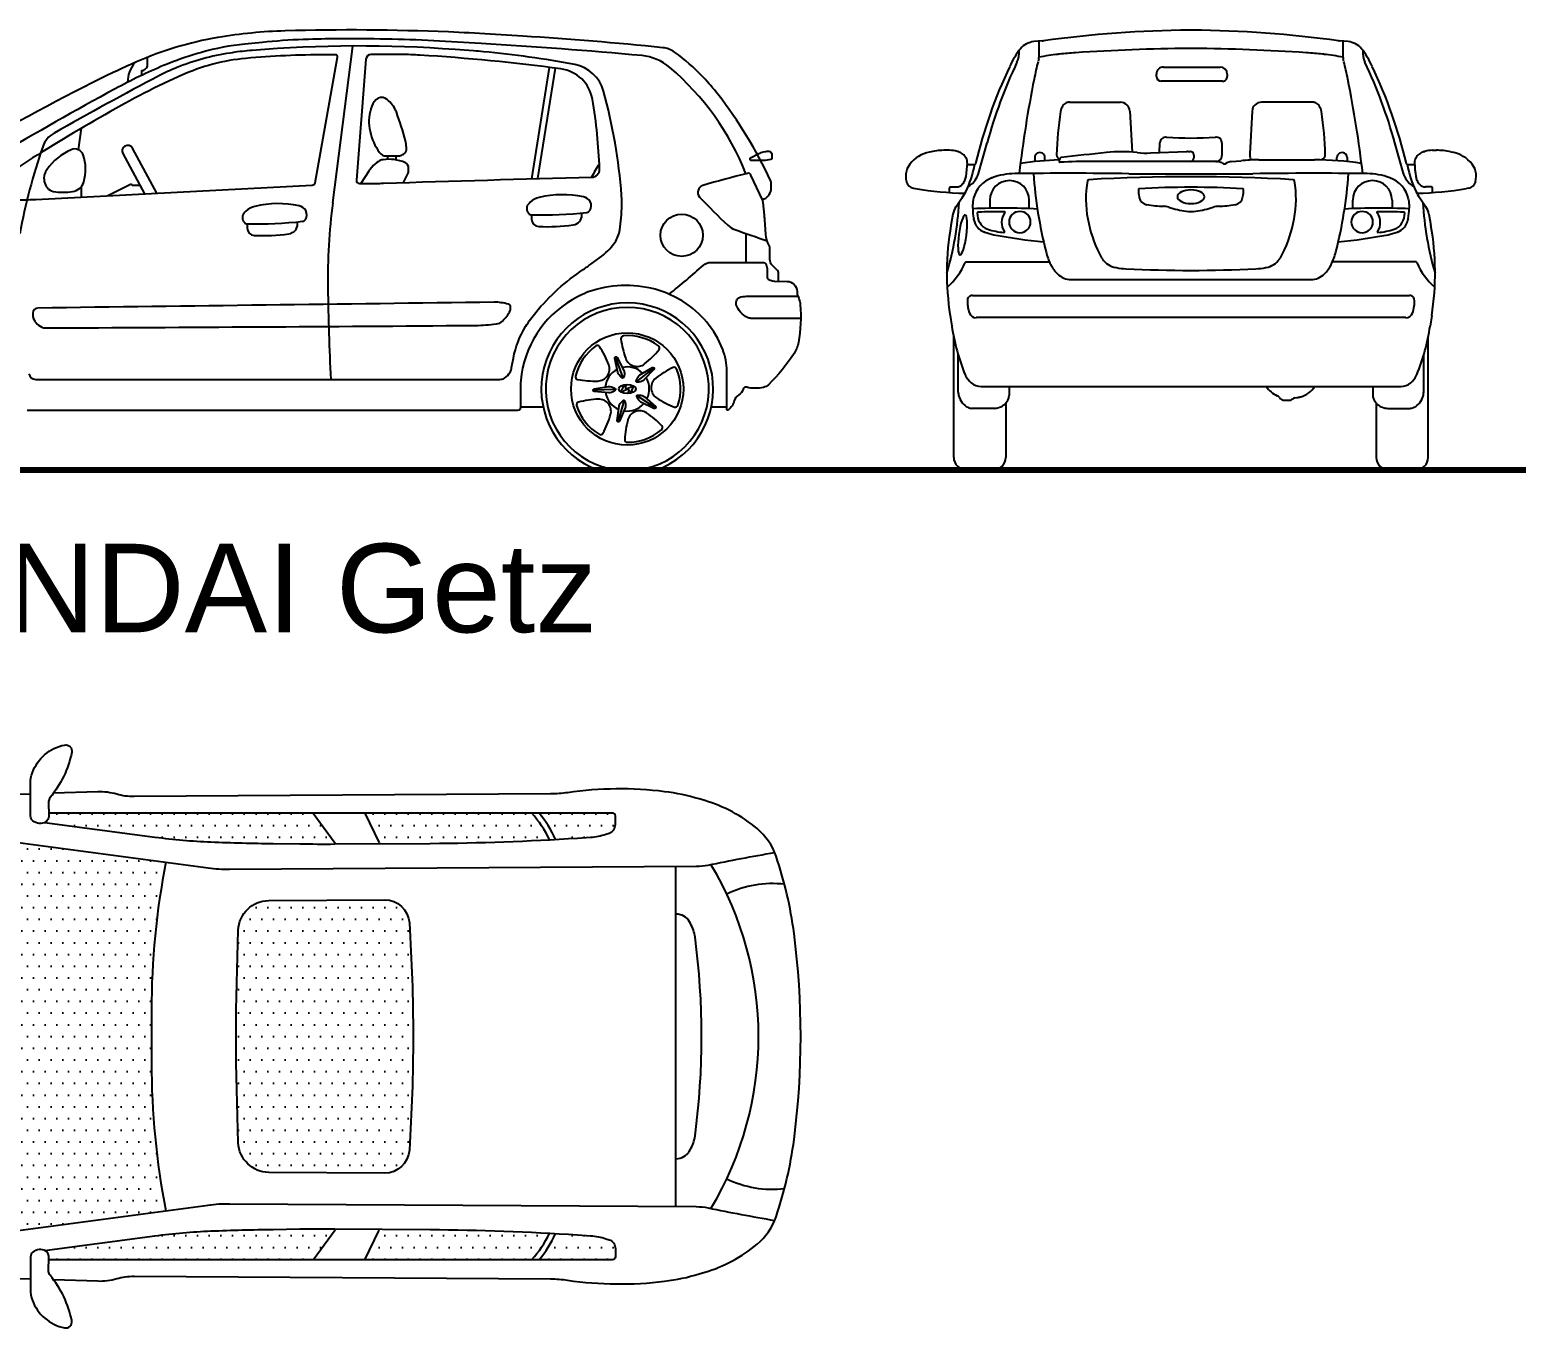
# Model space of a CAD drawing. Header units: millimetres. Extents: x -6427 to 2387, y -2137 to 2260.
# Drawn here: x -2692 to 2387, y -2137 to 2260 of the extents above; entities that cross this region are included whole.
import ezdxf

# ---------------------------------------------------------------- set-up
doc = ezdxf.new("R2010")
doc.units = ezdxf.units.MM
doc.layers.add('interni', color=1, linetype='Continuous')
doc.layers.add('vetri', color=5, linetype='Continuous')
doc.styles.add('titoli', font='')
doc.styles.get('titoli').set_extended_font_data('Swis721 Ex BT')
pattern_1 = [(0, (-3890.885, -1148.97), (19.84375, 39.6875), [0, -39.6875])]
pattern_2 = [(0, (-3890.885, -1148.97), (19.84375, -39.6875), [0, -39.6875])]

msp = doc.modelspace()

# ---------------------------------------------------------------- hatches: boundary and pattern name
at = {"layer": 'vetri'}
h = msp.add_hatch(dxfattribs=at)
h.set_pattern_fill('DOTS', color=256, scale=25, style=0)
h.set_pattern_definition(pattern_1)
h.paths.add_polyline_path([(-1867.8, -495.6), (-1778.2, -496.7, 0.004877), (-1656.1, -497.1), (-1733.3, -392.4), (-2628.7, -392.4), (-2628.6, -404.1, -0.272053), (-2639.2, -422.4, -0.029546), (-2643.3, -424.4), (-2268.9, -473.8, 0.022824), (-2079.2, -490, 0.006756)])
h = msp.add_hatch(dxfattribs=at)
h.set_pattern_fill('DOTS', color=256, scale=25, style=0)
h.set_pattern_definition(pattern_2)
h.paths.add_polyline_path([(-992.9, -392.4), (-1558, -392.4), (-1507.1, -496.1), (-1336.3, -495, 0.012106), (-932.3, -482.7, 0.080572)])
h = msp.add_hatch(dxfattribs=at)
h.set_pattern_fill('DOTS', color=256, scale=25, style=0)
h.set_pattern_definition(pattern_1)
h.paths.add_polyline_path([(-967.4, -392.4, 0.029366), (-884.5, -480, 0.001434), (-836.8, -476.9), (-792.6, -474, 0.063272), (-741, -463.9), (-730.2, -460.4, 0.325338), (-708.7, -430.4), (-708.8, -402.7, 0.412377), (-719.3, -392.4)])
h = msp.add_hatch(dxfattribs=at)
h.set_pattern_fill('DOTS', color=256, scale=25, style=0)
h.set_pattern_definition(pattern_2)
h.paths.add_polyline_path([(-708.7, -430.4), (-708.8, -402.7, 0.412377), (-719.3, -392.4), (-967.4, -392.4, 0.029366), (-884.5, -480, 0.001434), (-836.8, -476.9), (-792.6, -474, 0.063272), (-741, -463.9), (-730.2, -460.4, 0.325338)])
h = msp.add_hatch(dxfattribs=at)
h.set_pattern_fill('DOTS', color=256, scale=25, style=0)
h.set_pattern_definition(pattern_1)
h.paths.add_polyline_path([(-2280.6, -1060.7), (-2280.6, -1237.3, 0.048426), (-2231.9, -1739.2), (-2852, -1822, -0.034777), (-2895.4, -1824.7), (-3003.4, -1824, -0.002465), (-3070.3, -1823.3), (-3149.8, -1729, -0.086672), (-3204.1, -1635.9, -0.056212), (-3262.7, -1398.9, -0.065241), (-3262.7, -899, -0.056212), (-3204.1, -662, -0.086672), (-3149.8, -569), (-3070.3, -474.7, -0.002465), (-3003.4, -473.9), (-2895.4, -473.2, -0.034777), (-2852, -476), (-2231.9, -558.8, 0.048426)])
h = msp.add_hatch(dxfattribs=at)
h.set_pattern_fill('DOTS', color=256, scale=25, style=0)
h.set_pattern_definition(pattern_1)
h.paths.add_polyline_path([(-1406.9, -764, 0.396982), (-1490.7, -686), (-1882.7, -688.5, 0.400439), (-1986.3, -788.6, 0.020474), (-1986.3, -1509.4, 0.400439), (-1882.7, -1609.4), (-1490.7, -1611.9, 0.396982), (-1406.9, -1533.9, 0.032762)])
h = msp.add_hatch(dxfattribs=at)
h.set_pattern_fill('DOTS', color=256, scale=25, style=0)
h.set_pattern_definition(pattern_1)
h.paths.add_polyline_path([(-1733.3, -1905.5), (-2628.7, -1905.5), (-2628.6, -1893.8, 0.272053), (-2639.2, -1875.5, 0.029546), (-2643.3, -1873.5), (-2268.9, -1824.2, -0.022824), (-2079.2, -1807.9, -0.006756), (-1867.8, -1802.4), (-1778.2, -1801.2, -0.004877), (-1656.1, -1800.9)])
h = msp.add_hatch(dxfattribs=at)
h.set_pattern_fill('DOTS', color=256, scale=25, style=0)
h.set_pattern_definition(pattern_1)
h.paths.add_polyline_path([(-992.9, -1905.6), (-1558, -1905.5), (-1507.1, -1801.8), (-1336.3, -1802.9, -0.012106), (-932.3, -1815.2, -0.080572)])
h = msp.add_hatch(dxfattribs=at)
h.set_pattern_fill('DOTS', color=256, scale=25, style=0)
h.set_pattern_definition(pattern_1)
h.paths.add_polyline_path([(-708.7, -1867.5), (-708.8, -1895.2, -0.412377), (-719.3, -1905.6), (-967.4, -1905.6, -0.029366), (-884.5, -1818, -0.001434), (-836.8, -1821), (-792.6, -1823.9, -0.063272), (-741, -1834), (-730.2, -1837.6, -0.325338)])

# ---------------------------------------------------------------- linework, layer by layer
for p, q in [((-1666.3, 1674.9), (-1597.8, 2205.8)), ((737.4, 2223.3), (709, 2220.6)), ((725.9, 2222.2), (725.9, 2166.6)), ((1773.5, 2220.6), (1745.1, 2223.3)), ((1756.6, 2166.6), (1756.6, 2222.2)), ((-992.2, 1756), (-932.3, 2133.4)), ((644.4, 2169.5), (643.2, 2167.3)), ((725.4, 2162.1), (723.1, 2152.8)), ((795.3, 2178.1), (791.1, 2177.7)), ((1691.4, 2177.7), (1687.2, 2178.1)), ((1759.5, 2152.8), (1757.2, 2162.1)), ((1839.4, 2167.3), (1838.1, 2169.5)), ((-971.4, 1756.6), (-912, 2130.7)), ((-2527.6, 1854.2), (-2518.2, 1927.2)), ((360.7, 1847.6), (355.5, 1846.5)), ((423.4, 1852.6), (409.9, 1852.6)), ((451.5, 1848.2), (448.7, 1849)), ((2031, 1848.2), (2033.9, 1849)), ((2059.2, 1852.6), (2072.6, 1852.6)), ((2121.9, 1847.6), (2127.1, 1846.5)), ((505.1, 1803.4), (483.4, 1803.4)), ((1999.1, 1803.4), (1977.4, 1803.4)), ((-2519, 1728.9), (-2519, 1694.1)), ((277.3, 1746.2), (277.6, 1745.2)), ((426.6, 1728.3), (446.8, 1728.3)), ((567.1, 1759.3), (567.9, 1759.6)), ((1052.5, 1773.2), (1430.1, 1773.2)), ((1914.6, 1759.6), (1915.5, 1759.3)), ((2055.9, 1728.3), (2035.8, 1728.3)), ((2205.2, 1746.2), (2205, 1745.2)), ((300.8, 1724.3), (307.5, 1723.2)), ((423.4, 1709.5), (423.4, 1725.1)), ((466.2, 1691.5), (445.2, 1661.3)), ((2016.3, 1691.5), (2037.3, 1661.3)), ((2059.2, 1709.5), (2059.2, 1725.1)), ((2181.8, 1724.3), (2175.1, 1723.2)), ((434.9, 1636.3), (428.2, 1597.6)), ((501.9, 1656.5), (501.9, 1670.4)), ((1980.6, 1670.4), (1980.6, 1656.5)), ((2047.6, 1636.3), (2054.4, 1597.6)), ((506.1, 1616.7), (505.3, 1620.9)), ((543, 1575.1), (541.2, 1575.8)), ((1941.3, 1575.8), (1939.6, 1575.1)), ((1977.2, 1620.9), (1976.4, 1616.7)), ((478.8, 1474.5), (762, 1474.5)), ((2003.7, 1474.5), (1720.5, 1474.5)), ((-156.3, 1408.8), (-156.3, 1435.5)), ((766.1, 1465.7), (766.4, 1465.1)), ((1716.1, 1465.1), (1716.4, 1465.7)), ((834.7, 1415), (1647.9, 1415)), ((425.3, 1293.3), (431, 1257)), ((2057.2, 1293.3), (2051.6, 1257)), ((437.5, 812.4), (437.5, 1220.7)), ((2045, 812.4), (2045, 1220.7)), ((452.8, 1033.1), (452.8, 1159.7)), ((2029.8, 1033.1), (2029.8, 1159.7)), ((454.6, 1019.5), (454.6, 1019.6)), ((530.1, 1052.5), (1952.5, 1052.5)), ((624.8, 1052.5), (624.8, 1021.8)), ((1611.8, 1017.5), (1613.3, 1017.9)), ((1857.7, 1052.5), (1857.7, 1021.8)), ((2027.9, 1019.5), (2027.9, 1019.6)), ((574, 978.5), (500.1, 978.5)), ((592.6, 982.2), (591.4, 981.7)), ((613.9, 996.8), (613.9, 812.4)), ((1548.4, 1008.4), (1548.9, 1008.2)), ((1557.9, 1006), (1572.8, 1006)), ((1583.4, 1009.1), (1586.2, 1010.9)), ((1593.4, 1013.7), (1600.4, 1015)), ((1868.7, 996.8), (1868.7, 812.4)), ((1890, 982.2), (1891.1, 981.7)), ((1908.5, 978.5), (1982.4, 978.5)), ((-570.6, 769.7), (-766.7, 769.7)), ((570.5, 769.7), (480.8, 769.7)), ((1912, 769.7), (2001.7, 769.7)), ((-1733.3, -392.4), (-1658.3, -494.1)), ((-1558, -392.4), (-1508.6, -493.1)), ((-1733.3, -1905.5), (-1658.3, -1803.8)), ((-1558, -1905.5), (-1508.6, -1804.8))]:
    msp.add_line(p, q)
at = {"color": 1}
for p, q in [((-1480.4, 1833.6), (-1480.4, 1822)), ((-1452.7, 1833.6), (-1452.7, 1820.1)), ((521.6, 1773.9), (550.4, 1877.5)), ((1961, 1773.9), (1932.2, 1877.5)), ((486.5, 1730.2), (492, 1733.8)), ((1996.1, 1730.2), (1990.6, 1733.8)), ((560, 1684.2), (560, 1656.2)), ((693.2, 1654.8), (693.2, 1684.2)), ((1789.3, 1654.8), (1789.3, 1684.2)), ((1922.5, 1684.2), (1922.5, 1656.2)), ((-266.5, 1571), (-266.5, 1472.8)), ((-682.3, 1081.4), (-708.4, 1152.5)), ((-637.4, 1068.6), (-577.8, 1115.4)), ((-708.4, 1042.6), (-784.1, 1039.8)), ((-635.6, 1021.9), (-572.7, 979.7)), ((-679.5, 1005.8), (-700.2, 933))]:
    msp.add_line(p, q, dxfattribs=at)
at = {"color": 40}
for p, q in [((1104.3, 1843.6), (1227.3, 1848.9)), ((1134.6, 1844.9), (1136.2, 1877.9)), ((1230.1, 1849), (1238.1, 1849)), ((1251, 1836.3), (1251, 1827.4)), ((1346.4, 1876.9), (1346.4, 1835.3)), ((1325.5, 1814.7), (906.8, 1814.7)), ((1065.5, 1695.4), (1066.2, 1692.3)), ((1416.4, 1692.3), (1417, 1695.4)), ((941, 1484.5), (941.1, 1484.3)), ((1541.4, 1484.3), (1541.5, 1484.5)), ((986.6, 1455.5), (988.7, 1455.1)), ((1493.9, 1455.1), (1496, 1455.5)), ((488, 1355.5), (488.8, 1356.2)), ((501.1, 1360.5), (1981.5, 1360.5)), ((1993.7, 1356.2), (1994.5, 1355.5)), ((1969.2, 1285.7), (513.4, 1285.7))]:
    msp.add_line(p, q, dxfattribs=at)
for points in [[(-210.6, 1685.3), (-204.9, 1688, 0.291303), (-180.8, 1725.8), (-180.8, 1739.1, 0.109227), (-183.3, 1750.6, 0.056719), (-361.6, 2042.3, 0.023663), (-411.6, 2100.6), (-412.9, 2101.9, 0.048902), (-508, 2184.8, 0.129699), (-548.4, 2200.1, 0.010294), (-1022.5, 2239.2), (-1133.6, 2246.1, 0.005201), (-1274.2, 2253.3, 0.017186), (-1827.6, 2257, 0.035118), (-2054.5, 2234.7), (-2057.2, 2234.2, 0.061723), (-2331, 2152.1), (-2334.1, 2150.7, 0.013556), (-2481.7, 2080.9, 0.015128), (-2967.4, 1816.1)], [(-266.3, 1773.1, 0.121801), (-524.2, 2133.4, 0.155112), (-618.6, 2173.2, 0.008053), (-1163.7, 2214.5), (-1264.2, 2220.5, 0.014861), (-1585.9, 2230), (-1649, 2230, 0.009349), (-1762.9, 2227.9), (-1766.2, 2227.8, 0.015873), (-1906, 2218.1), (-1963.9, 2212.3, 0.044279), (-2110.8, 2184.1), (-2125.1, 2180, 0.029955), (-2235.9, 2141.1), (-2237.7, 2140.4, 0.024803), (-2404.1, 2060.5, 0.00943), (-2805.2, 1833.1, -0.039937)], [(-2696.1, 1095.9, 0.360749), (-2672.8, 1076.6), (-1100.1, 1076.6, 0.134016), (-1084.6, 1080.8, 0.145918), (-1065.7, 1101.2), (-1065, 1102.6, 0.068193), (-1060.3, 1116.6), (-1054.3, 1148.6, -0.091516), (-1013.2, 1255.2), (-1012.4, 1256.5, -0.035592), (-978.7, 1303.4, -0.071286), (-817.5, 1449.1, 0.008942), (-787.8, 1469.9), (-762.1, 1488.6, 0.082746), (-711, 1540.5, 0.113515), (-693.9, 1582.7, 0.039988), (-687.3, 1665.7), (-687.3, 1680.3, 0.018351), (-688, 1700.1, 0.04916), (-749.2, 2053.3, 0.284777), (-846.1, 2142.8, 0.0258), (-1156.2, 2186.4, 0.003475), (-1189, 2189.1), (-1251.9, 2193.8, 0.039035), (-1939.4, 2191.1, 0.01673), (-2006.9, 2183.2), (-2014.3, 2182.1, 0.059906), (-2196.6, 2132), (-2198.2, 2131.3, 0.023601), (-2253.2, 2105.7, 0.008586), (-2610.8, 1910.5, 0.18248), (-2649, 1864.5, 0.036326), (-2727.1, 1569.7, 0.046697)], [(-2313.5, 2106.5), (-2313.5, 2122.9), (-2309.8, 2122.9, 0.19881), (-2302.6, 2125.9), (-2296.9, 2131.7, 0.199015), (-2293.9, 2138.8), (-2293.9, 2167.7)], [(-156.3, 1435.5, 0.199026), (-161.3, 1447.5), (-177.1, 1463.3, -0.199026), (-185, 1482.4), (-185, 1521.6, 0.134658), (-187.4, 1530.2, -0.116884), (-199.1, 1567.8), (-202.7, 1618.5, 0.005942), (-203.9, 1633.1), (-207.9, 1675.8, 0.086013), (-210.3, 1684.7), (-249.6, 1768.8, 0.358415), (-261.3, 1774.4, 0.011757), (-412.8, 1733.1, 0.557294), (-423.3, 1694.2, 0.016415), (-327.8, 1598.7, 0.103389), (-304.2, 1584.3, 0.001616), (-194.7, 1545.9)], [(-526.7, 1365.3, 0.014714), (-411.5, 1462.5, -0.184631), (-384.4, 1472.8), (-208.5, 1472.8, -0.298955), (-199.1, 1466.7), (-198.2, 1464.7, -0.102559), (-194.9, 1448.5), (-194.9, 1421.8, 0.293744), (-190.9, 1415.7), (-184.3, 1412.6, 0.103582), (-168.1, 1409), (-126.9, 1408.4, -0.409795), (-93.5, 1374.5), (-93.5, 1368.1, 0.102966), (-92.1, 1361.4), (-87.8, 1351.5, -0.083333), (-82.4, 1329.8, -0.063436), (-88.7, 1201.8, -0.100809), (-103.6, 1164.1, -0.0554), (-190.6, 1058.2, -0.137067), (-206.6, 1049.5, -0.116676), (-263.7, 1049.8, 0.393608), (-275.8, 1043, -0.181983), (-290.8, 1024, 0.190085), (-305.9, 1004.2, -0.147799), (-325.8, 973.2, -0.640133), (-331.4, 975.8), (-331.4, 1104.8, 0.092837), (-345.2, 1178.3, 0.162693), (-479.3, 1339.9), (-482.9, 1342.2, 0.063337), (-560.6, 1377.7, 0.153768), (-788.4, 1377, 0.039952), (-823.4, 1362.7), (-836.8, 1356, 0.242133), (-1026.9, 1094.2, 0.038249), (-1030.1, 1052.9), (-1030.1, 981.4, -0.414214), (-1040.2, 971.3), (-2702.1, 971.3, -0.205358)], [(-2665.4, 1318.3, 0.410492), (-2682.2, 1301.3), (-2682.2, 1289.7, 0.092564), (-2681, 1283.6, 0.229606), (-2646.6, 1251.6, 0.076023), (-2641.6, 1250.8, 0.000552), (-1191.3, 1259.2, 0.025924), (-1121.3, 1263.4), (-1111.5, 1264.4, 0.166027), (-1091.8, 1273.8, 0.081723), (-1065.1, 1309.6, 0.119553), (-1064, 1314.2), (-1064, 1321.7, 0.3354), (-1071.4, 1331.5, 0.072382), (-1119.7, 1337.9)], [(-1119.7, 1337.9, 0.000015), (-2665.4, 1318.3)], [(-2690.4, -328), (-3159.2, -343.2, 0.026985), (-3383.4, -362.6), (-3407, -365.9, 0.079394), (-3693.8, -454.2, 0.175116), (-3792.2, -556.3, 0.047797), (-3838.5, -693.8, 0.115096), (-3838.5, -1604.1, 0.047797), (-3792.2, -1741.6, 0.175116), (-3693.8, -1843.7, 0.079394), (-3407, -1932), (-3383.4, -1935.4, 0.026985), (-3159.2, -1954.8), (-2690.4, -1969.9)], [(-2612.8, -1972.4), (-2462.4, -1977.3, 0.077875), (-2398.3, -1969.4, -0.07134), (-2339.6, -1961.3), (-928.5, -1970.2, -0.034798), (-870.6, -1974.6, 0.067642), (-542.1, -1978, 0.04103), (-425, -1953.5), (-406, -1947.8, 0.101741), (-228.6, -1852.9, 0.138021), (-164.6, -1759.7, 0.0495), (-103.6, -1498.2, 0.06511), (-103.6, -799.8, 0.0495), (-164.6, -538.2, 0.138021), (-228.6, -445.1, 0.101741), (-406, -350.1), (-425, -344.5, 0.04103), (-542.1, -319.9, 0.067642), (-870.6, -323.3, -0.034798), (-928.5, -327.7), (-2339.6, -336.6, -0.07134), (-2398.3, -328.6, 0.077875), (-2462.4, -320.6), (-2612.8, -325.5)], [(-2643.3, -424.4), (-2268.9, -473.8, 0.022824), (-2079.2, -490, 0.006756), (-1867.8, -495.6), (-1778.2, -496.7, 0.004768), (-1658.8, -497.1), (-1336.3, -495, 0.014975), (-836.8, -476.9), (-792.6, -474, 0.063272), (-741, -463.9), (-730.2, -460.4, 0.325338), (-708.7, -430.4), (-708.8, -402.7, 0.412377), (-719.3, -392.4), (-2628.7, -392.4)], [(-3618.1, -509.6, -0.018141), (-3352.2, -485.1), (-3337.8, -484.3, -0.012334), (-3003.4, -473.9), (-2895.4, -473.2, -0.034777), (-2852, -476), (-2088.6, -577.9, 0.034777), (-2016.3, -582.5), (-435.2, -572.5, 0.04873), (-394.8, -568.3, -0.007336), (-169.3, -525.8)], [(-2231.7, -557.6, 0.048537), (-2280.6, -1060.7), (-2280.6, -1237.3, 0.048426), (-2231.9, -1739.2, 0.048426)], [(-3618.1, -1788.3, 0.018141), (-3352.2, -1812.9), (-3337.8, -1813.7, 0.012334), (-3003.4, -1824), (-2895.4, -1824.7, 0.034777), (-2852, -1822), (-2088.6, -1720, -0.034777), (-2016.3, -1715.4), (-435.2, -1725.4, -0.04873), (-394.8, -1729.6, 0.007336), (-169.3, -1772.2)], [(-2643.3, -1873.5), (-2268.9, -1824.2, -0.022824), (-2079.2, -1807.9, -0.006756), (-1867.8, -1802.4), (-1778.2, -1801.2, -0.004768), (-1658.8, -1800.9), (-1336.3, -1802.9, -0.014975), (-836.8, -1821), (-792.6, -1823.9, -0.063272), (-741, -1834), (-730.2, -1837.6, -0.325338), (-708.7, -1867.5), (-708.8, -1895.2, -0.412377), (-719.3, -1905.6), (-2628.7, -1905.5)]]:
    msp.add_lwpolyline(points, format="xyb")
for points in [[(-2735, 1684.9), (-2724.1, 1684.9, 0.012834), (-2672, 1686.2), (-1735.9, 1734.3, 0.348636), (-1726.4, 1742.7), (-1650, 2168.2, 0.467249), (-1656.7, 2176.1), (-1691.4, 2176.1, 0.022738), (-1961, 2163.9, 0.084425), (-2180.4, 2105.6, 0.00241), (-2238.9, 2078.6, 0.018218), (-2370.5, 2011.1), (-2421.3, 1982.7, 0.014157), (-2700.4, 1815.9, 0.024406), (-2754.3, 1777.7, 0.159875), (-2766.1, 1760.2, 0.148103), (-2765.2, 1720.7), (-2764.3, 1718, 0.008441), (-2763.8, 1716.4, 0.133953), (-2743.6, 1688, 0.173805)], [(-1432.9, 2176.8), (-1537.2, 2176.8, 0.391606), (-1554.1, 2161.2), (-1586, 1751.5, 0.437189), (-1575.9, 1740.5), (-1517.8, 1740.5, 0.008407), (-1495, 1740.9, -0.002493), (-789, 1761.1, 0.416977), (-762.6, 1789.1, 0.034023), (-786.5, 2025.2, 0.328057), (-893.3, 2128.2, 0.018194), (-1371.1, 2174.9, 0.015234)], [(-2613.1, 1713.5, 0.082317), (-2548.2, 1712.6, 0.288826), (-2510, 1745.6, 0.16004), (-2511.9, 1836.9, 0.436655), (-2552.9, 1854.6, 0.13733), (-2635.5, 1786.8, 0.081022), (-2642.6, 1772.1), (-2642.7, 1771.7, 0.248341), (-2633.3, 1725.3, 0.178209)], [(-562.8, 1190.5, 0.176369), (-681.7, 1224.3, 0.430622), (-690, 1214, 0.055712), (-673.7, 1147.2, 0.510066), (-610, 1129.1, 0.055712), (-561, 1177.4, 0.430622)], [(-836.9, 1076.2, 0.055712), (-768.4, 1071.1, 0.510066), (-731.4, 1126.1, 0.055712), (-762.2, 1187.6, 0.430622), (-775.2, 1190, 0.176369), (-844.1, 1087.3, 0.430622)], [(-496.7, 988.6, 0.176369), (-501.3, 1112.1, 0.430622), (-513.6, 1116.9, 0.055712), (-572.1, 1080.8, 0.510066), (-569.6, 1014.6, 0.055712), (-508.6, 982.9, 0.430622)], [(-840.4, 987.8, 0.176369), (-764, 890.6, 0.430622), (-751.2, 894, 0.055712), (-725.2, 957.6, 0.510066), (-766.1, 1009.7, 0.055712), (-834.1, 999.4, 0.430622)], [(-552.2, 905.9, 0.430622), (-551.4, 919.1, 0.055712), (-603.8, 963.6, 0.510066), (-666.1, 940.8, 0.055712), (-677.3, 872.9, 0.430622), (-668.2, 863.4, 0.176369)], [(-2628.6, -404.1, -0.272053), (-2639.2, -422.4, -0.314507), (-2682.6, -418.3, -0.21844), (-2690, -402.5), (-2690.7, -292.2, -0.091199), (-2684.1, -255, -0.257724), (-2575.3, -161.8, -0.537978), (-2550.6, -186.4, -0.124356), (-2624.1, -339.8, 0.176883), (-2628.9, -353.3)], [(-1882.7, -1609.4, -0.400439), (-1986.3, -1509.4, -0.020474), (-1986.3, -788.6, -0.400439), (-1882.7, -688.5), (-1490.7, -686, -0.396982), (-1406.9, -764, -0.032762), (-1406.9, -1533.9, -0.396982), (-1490.7, -1611.9)], [(-2628.6, -1893.8, 0.272053), (-2639.2, -1875.5, 0.314507), (-2682.6, -1879.6, 0.21844), (-2690, -1895.4), (-2690.7, -2005.7, 0.091199), (-2684.1, -2042.9, 0.257724), (-2575.3, -2136.1, 0.537978), (-2550.6, -2111.6, 0.124356), (-2624.1, -1958.1, -0.176883), (-2628.9, -1944.6)]]:
    msp.add_lwpolyline(points, format="xyb", close=True)
at = {"color": 1}
for points in [[(-1508, 1845, 0.242469), (-1486, 1833.6), (-1444.2, 1833.6, 0.147071), (-1429.3, 1838.1), (-1426.9, 1839.7, 0.066182), (-1420.4, 1845.3, 0.182578), (-1417, 1854.3), (-1417, 1862.5, 0.066472), (-1420, 1884.7, 0.020464), (-1450.9, 1982.5, 0.028548), (-1454, 1989.6), (-1454.6, 1990.9, 0.136003), (-1487.8, 2027.9, 0.36095), (-1520, 2023.9, 0.119192), (-1537.4, 1993.3), (-1537.8, 1992, 0.124932), (-1540.1, 1917.1, 0.100691)], [(-252.5, 1821.4), (-252.5, 1824, -0.281703), (-250.6, 1827), (-222.5, 1841.4, -0.060136), (-207.3, 1847), (-199.2, 1848.9, -0.058113), (-192.9, 1849.6), (-189.4, 1849.6, -0.414214), (-179.3, 1839.5), (-179.3, 1825.2, -0.362504), (-182.1, 1821.9), (-201.2, 1818.4, -0.044959), (-206.1, 1818), (-249.1, 1818, -0.414214)], [(-680.2, 1083.5, -0.488635), (-685.3, 1081.7, -0.120079), (-699, 1095.7, -0.07985), (-700.6, 1099.8), (-711.1, 1147.5, -0.873372), (-703.1, 1150.5), (-680.2, 1107.2, -0.07985), (-678.8, 1103.1, -0.120079)], [(-634.7, 1067.3, -0.488635), (-638, 1071.5, -0.120079), (-628.9, 1088.9, -0.07985), (-625.5, 1091.7), (-583.4, 1116.4, -0.873372), (-578.1, 1109.7), (-612.1, 1074.6, -0.07985), (-615.6, 1072, -0.120079)], [(-709.8, 1045.2, -0.488635), (-709.6, 1039.8, -0.120079), (-727.2, 1031.1, -0.07985), (-731.5, 1030.8), (-780.2, 1035.6, -0.873372), (-780.5, 1044.2), (-732.3, 1052.6, -0.07985), (-728, 1052.6, -0.120079)], [(-636, 1018.9, -0.488635), (-633, 1023.4, -0.120079), (-613.7, 1020.1, -0.07985), (-610, 1017.8), (-573.4, 985.3, -0.873372), (-578.2, 978.2), (-622.1, 999.8, -0.07985), (-625.6, 1002.3, -0.120079)], [(-682.5, 1005.3, -0.488635), (-677.3, 1003.8, -0.120079), (-674.4, 984.4, -0.07985), (-675.5, 980.2), (-695.1, 935.4, -0.873372), (-703.3, 937.7), (-696.4, 986.1, -0.07985), (-695.1, 990.3, -0.120079)]]:
    msp.add_lwpolyline(points, format="xyb", close=True, dxfattribs=at)
for points in [[(-2262.5, 1707.3), (-2345.1, 1859.4, 1), (-2378.1, 1841.4), (-2304.1, 1705.1)], [(-1427.2, 1743.2), (-1412.2, 1772.6, 0.118318), (-1409.3, 1784.8), (-1409.3, 1792.2, 0.299672), (-1421.5, 1810.9, 0.139075), (-1496.1, 1820.6, 0.099908), (-1511.2, 1815.1, 0.08927), (-1534.2, 1794.8), (-1535, 1793.8, 0.021839), (-1543.7, 1781.9), (-1570.9, 1740.5)], [(-2430.4, 1698.6), (-2352, 1737.8, -0.404246), (-2347.6, 1736.4), (-2347.2, 1735.8, 0.274959), (-2344.3, 1734), (-2319.8, 1734)], [(-992.9, 1634), (-992.9, 1619.8, 0.401237), (-968.7, 1594.4, 0.046042), (-851.6, 1600, 0.373912), (-822.5, 1633.5), (-822.5, 1640.4)], [(-1956.3, 1603.7), (-1956.3, 1589.6, 0.401237), (-1932.1, 1564.2, 0.046042), (-1815, 1569.8, 0.373912), (-1785.8, 1603.3), (-1785.8, 1610.2)], [(-80.9, 1283.3), (-249.6, 1283.3, -0.113784), (-261.5, 1286.1, -0.205179), (-299.1, 1329.6, -0.445389), (-283.8, 1355.7), (-282.3, 1356, -0.050762), (-258.4, 1358.4), (-90.8, 1358.4)], [(-667.9, 1029.1, 0.184061), (-662.2, 1038.9, 0.476025), (-665.1, 1042.1, 0.195563), (-686.2, 1032.2)], [(-669.3, 1059, 0.184098), (-674.9, 1049.2, 0.476025), (-672.1, 1046, 0.195199), (-651, 1055.8, 0.195199)], [(-504.1, -1563.2), (-503.1, -1563.2, 0.268608), (-457.8, -1537), (-454.5, -1531.1, 0.097482), (-438.9, -1485.3, 0.066316), (-438.9, -812.6, 0.097482), (-454.5, -766.8), (-457.8, -760.9, 0.268608), (-503.1, -734.7), (-504.1, -734.7)]]:
    msp.add_lwpolyline(points, format="xyb", dxfattribs=at)
at = {"color": 40}
for points in [[(-805.1, 1642.2, 0.225553), (-795.2, 1648.3, 0.283396), (-794.5, 1678.8), (-794.6, 1679, 0.213434), (-817.1, 1695.1, 0.107974), (-966.8, 1692.9, 0.129633), (-997.3, 1676.7), (-1001.5, 1672.9, 0.422048), (-1002.4, 1638, 0.197192), (-993, 1634, 0.032001)], [(-1768.5, 1612, 0.225553), (-1758.6, 1618.1, 0.283396), (-1757.9, 1648.6), (-1758, 1648.8, 0.213434), (-1780.4, 1664.9, 0.107974), (-1930.2, 1662.7, 0.129633), (-1960.7, 1646.5), (-1964.8, 1642.7, 0.422048), (-1965.8, 1607.8, 0.197192), (-1956.3, 1603.7, 0.032001)]]:
    msp.add_lwpolyline(points, format="xyb", close=True, dxfattribs=at)
for points in [[(-1030.1, 983.3), (-953.6, 983.3)], [(-383.6, 983.3), (-331.4, 983.3)]]:
    msp.add_lwpolyline(points)
at = {"color": 5, "const_width": 20}
msp.add_lwpolyline([(-6417.1, 769.7), (2376.6, 769.7)], dxfattribs=at)
at = {"color": 1}
msp.add_circle((-484.1, 1564.8), 71.7, dxfattribs=at)
msp.add_circle((-668.6, 1044.1), 190.2)
for centre, radius, start, end in [((-2257.1, 2082.5), 104.4, 140.1707, 179.7499), ((347.6, 1414.8), 2030.6, 172.6413, 180.7764), ((7121.1, 1506.6), 8804.8, 180.77638, 182.79938), ((-668.6, 1044.1), 291.4, 289.6682, 250.3318), ((-1241.1, -624.1), 339.6, 24.6007, 42.8723), ((-1241.1, -624.1), 358.6, 23.4135, 40.249), ((-733054.6, -1149), 732550.6, 359.9549467, 0.0450533), ((-1357.9, -1149), 1134.1, 329.0844, 30.9156), ((-1241.1, -1673.9), 339.6, 317.1277, 335.3993), ((-1241.1, -1673.9), 358.6, 319.751, 336.5865)]:
    msp.add_arc(centre, radius, start, end)
for centre, radius, start, end in [((-324, 1518), 525.2, 146.7338, 152.4236), ((-668.6, 1044.1), 276.4, 276.897, 263.103), ((-668.6, 1044.1), 74.8, 45.3479, 102.9196), ((-668.6, 1044.1), 74.8, 117.3479, 174.9196), ((-668.6, 1044.1), 74.8, 333.3479, 30.9196), ((-668.6, 1044.1), 74.8, 189.3479, 246.9196), ((-528.7, 963), 177.1, 147.5164, 156.2122), ((-743.6, 1091.8), 104.3, 323.6174, 338.5539), ((-668.6, 1044.1), 74.8, 261.3479, 318.9196), ((-176.4, -986.5), 355.3, 83.474, 115.8778), ((-176.4, -1311.4), 355.3, 244.1222, 276.526)]:
    msp.add_arc(centre, radius, start, end, dxfattribs=at)
for centre, major_axis, start_param, end_param in [((1283.7, -1702.7), (-4022.1, 0), -1.559138, -1.435558), ((1241.3, 1880.3), (-385, 0), 4.700731, 4.724047), ((1198.9, -1702.7), (-4022.1, 0), 4.577151, 4.700731), ((829.2, 2064.1), (213.5, 0), 2.46012, 2.616731), ((715.3, 2155.1), (-66.8, 0), -1.476822, -0.681473), ((728.4, 2317.7), (-96.3, 0), 1.664771, 1.706035), ((1315.4, -4621.4), (-6922, 0), -1.559223, -1.503525), ((1241.3, 1692.1), (513.4, 0), 1.559223, 1.58237), ((1167.1, -4621.4), (-6922, 0), 4.645118, 4.700815), ((1754.1, 2317.7), (96.3, 0), 4.577151, 4.618414), ((1767.3, 2155.1), (66.8, 0), 0.681473, 1.476822), ((1653.4, 2064.1), (-213.5, 0), 3.666455, 3.823065), ((2222.4, 1407.4), (-1758.7, 0), -0.434584, -0.233448), ((976.4, 1977.3), (-385, 0), -0.524862, -0.434584), ((1969.4, 1850.5), (-1283.5, 0), -0.241383, -0.193815), ((706.7, 2166.6), (-19.3, 0), 2.90021, 3.141593), ((883.2, 1358), (837, 0), 1.68095, 1.759755), ((936.4, 921.3), (1283.5, 0), 1.638067, 1.68095), ((1546.1, 921.3), (-1283.5, 0), 4.602235, 4.645118), ((1599.4, 1358), (-837, 0), 4.52343, 4.602235), ((1775.9, 2166.6), (-19.3, 0), 0, 0.241383), ((513.2, 1850.5), (-1283.5, 0), 3.335408, 3.382976), ((1506.1, 1977.3), (-385, 0), 3.576177, 3.666455), ((260.1, 1407.4), (-1758.7, 0), 3.375041, 3.576177), ((4838.8, 1295.6), (-4207.7, 0), -0.193815, -0.115617), ((-2356.2, 1295.6), (4207.7, 0), 0.115617, 0.193815), ((378.9, 1736.1), (114.5, 0), 1.776932, 2.473705), ((409.9, 1615.5), (240.7, 0), 1.570796, 1.776932), ((423.4, 1764.1), (89.8, 0), 1.285051, 1.570796), ((438.2, 1803.4), (-47.4, 0), 3.647938, 4.426643), ((2044.4, 1803.4), (47.4, 0), 1.856542, 2.635248), ((2059.2, 1764.1), (-89.8, 0), -1.570796, -1.285051), ((2072.6, 1615.5), (-240.7, 0), 4.506253, 4.712389), ((2103.6, 1736.1), (-114.5, 0), 3.80948, 4.506253), ((349, 1764.5), (74, 0), 2.905945, 3.395532), ((339.4, 1766.8), (64.2, 0), 2.473705, 2.905945), ((124.7, 1818.2), (359, 0), -0.153211, -0.023129), ((141.6, 1868.9), (-372.5, 0), 2.706793, 2.951661), ((451.5, 1810.7), (-32.1, 0), 3.118464, 3.647938), ((504.3, 1800.3), (-3.21, 0), 2.951661, 4.712389), ((505.1, 1809.7), (6.42, 0), 4.712389, 6.049737), ((1977.4, 1809.7), (6.42, 0), 3.375041, 4.712389), ((1978.3, 1800.3), (-3.21, 0), -1.570796, 0.189932), ((2340.9, 1868.9), (372.5, 0), 3.331524, 3.576392), ((2031, 1810.7), (32.1, 0), 2.635248, 3.164721), ((2357.9, 1818.2), (-359, 0), 0.023129, 0.153211), ((2143.2, 1766.8), (-64.2, 0), 3.377241, 3.80948), ((2133.6, 1764.5), (-74, 0), 2.887653, 3.377241), ((305.5, 1752.3), (-28.9, 0), 0.253939, 1.404812), ((426.6, 1725.1), (-3.21, 0), -1.570796, 0), ((446.8, 1753.6), (25.7, 0), 4.712389, 5.592434), ((414.5, 1779.9), (67.6, 0), -0.690751, -0.455578), ((431.9, 1771.4), (48.1, 0), -0.455578, -0.153211), ((602.7, 1665.9), (-101.3, 0), -1.211763, -0.219652), ((646.9, 1552.4), (-224.6, 0), -1.559661, -1.211763), ((821.2, -13871.2), (-15880.6, 0), 4.699162, 4.723524), ((2289.6, 1886.4), (-1586.4, 0), 0.071807, 0.244253), ((1052.5, 3353.8), (-1604.4, 0), 1.557569, 1.570796), ((1430.1, 3353.8), (-1604.4, 0), 1.570796, 1.584024), ((1661.4, -13871.2), (15880.6, 0), 1.559661, 1.584024), ((193, 1886.4), (-1586.4, 0), 2.897339, 3.069786), ((1835.7, 1552.4), (-224.6, 0), 4.353356, 4.701254), ((1879.9, 1665.9), (-101.3, 0), 3.361245, 4.353356), ((2050.6, 1771.4), (-48.1, 0), 0.153211, 0.455578), ((2068.1, 1779.9), (67.6, 0), 3.597171, 3.832344), ((2035.8, 1753.6), (-25.7, 0), 0.690751, 1.570796), ((2055.9, 1725.1), (3.21, 0), 0, 1.570796), ((2177, 1752.3), (28.9, 0), -1.404812, -0.253939), ((513.1, 2932.2), (1244.3, 0), 4.546405, 4.682351), ((334, 1780.9), (-160.4, 0), 2.540151, 2.706793), ((582.1, 1670.4), (80.2, 0), 2.92194, 3.141593), ((1900.4, 1670.4), (-80.2, 0), 3.141593, 3.361245), ((2148.6, 1780.9), (160.4, 0), 3.576392, 3.743034), ((1969.5, 2932.2), (-1244.3, 0), 1.600834, 1.73678), ((498.1, 1625.6), (64.2, 0), 2.540151, 2.971201), ((694.4, 1656.5), (192.5, 0), 3.141593, 3.330502), ((1788.1, 1656.5), (-192.5, 0), 2.952684, 3.141593), ((1984.4, 1625.6), (-64.2, 0), 3.311984, 3.743034), ((1376.6, 1436.9), (962.4, 0), 2.971201, 3.293585), ((560.6, 1627), (55.5, 0), 3.330502, 4.355565), ((610.2, 1752.9), (-192.5, 0), 1.213972, 1.379641), ((1872.3, 1752.9), (192.5, 0), -1.379641, -1.213972), ((1921.9, 1627), (-55.5, 0), 1.927621, 2.952684), ((1105.9, 1436.9), (962.4, 0), -0.151993, 0.170391), ((933, 3396.2), (-1891.4, 0), 1.379641, 1.469703), ((1549.5, 3396.2), (-1891.4, 0), 1.671889, 1.761952), ((478.8, 1471.3), (3.21, 0), 1.570796, 2.751325), ((962, 1560.4), (218.2, 0), 3.385846, 3.598192), ((1520.6, 1560.4), (-218.2, 0), 2.684993, 2.897339), ((2003.7, 1471.3), (-3.21, 0), 3.531861, 4.712389), ((262, 1559.2), (-231.3, 0), 2.296375, 2.751325), ((874.9, 1517.5), (-120.8, 0), 0.456599, 0.781081), ((834.7, 1478.2), (64.2, 0), 3.922673, 4.712389), ((1647.9, 1478.2), (-64.2, 0), 1.570796, 2.360512), ((1607.7, 1517.5), (120.8, 0), -0.781081, -0.456599), ((2220.5, 1559.2), (-231.3, 0), 0.390268, 0.845217), ((1196.1, 1372.5), (774.1, 0), 3.293585, 3.517553), ((1286.5, 1372.5), (774.1, 0), -0.37596, -0.151993), ((523.8, 1111), (-51.3, 0), 0.37596, 0.462323), ((547.1, 1122.5), (77.3, 0), 3.603916, 3.997526), ((1935.4, 1122.5), (-77.3, 0), 2.28566, 2.67927), ((1958.7, 1111), (-51.3, 0), 2.67927, 2.765632), ((504.1, 1033.1), (-51.3, 0), 0, 0.270522), ((513.9, 1035.7), (-61.5, 0), 0.270522, 1.084273), ((530.1, 1103.1), (51.3, 0), 3.997526, 4.712389), ((592.7, 1021.8), (32.1, 0), -0.498892, 0), ((1567.4, 1097.4), (-84.4, 0), 0.570241, 1.159689), ((1525.9, 1003.8), (19.3, 0), 0.578161, 1.159689), ((1578, 1139.5), (128.3, 0), -1.39534, -1.304235), ((1592, 1095), (81.1, 0), -1.304235, -0.559858), ((1889.8, 1021.8), (-32.1, 0), 0, 0.498892), ((1952.5, 1103.1), (-51.3, 0), 1.570796, 2.28566), ((1968.7, 1035.7), (61.5, 0), -1.084273, -0.270522), ((1978.4, 1033.1), (51.3, 0), -0.270522, 0), ((500.1, 1010.1), (-32.1, 0), 1.084273, 1.570796), ((574, 1025.9), (48.1, 0), 4.712389, 5.082242), ((572.8, 1032.5), (-54.8, 0), 1.940649, 2.6427), ((1556.6, 1023.5), (17.3, 0), 3.719753, 4.223247), ((1557.9, 1025), (19.3, 0), 4.223247, 4.712389), ((1572.8, 1025), (19.3, 0), 4.712389, 5.294766), ((1596.8, 995.1), (-19.3, 0), -1.39534, -0.988419), ((1909.8, 1032.5), (54.8, 0), 3.640485, 4.342536), ((1908.5, 1025.9), (48.1, 0), 4.342536, 4.712389), ((1982.4, 1010.1), (32.1, 0), 4.712389, 5.198913), ((480.8, 812.4), (-43.3, 0), 0, 1.570796), ((570.5, 812.4), (43.3, 0), 4.712389, 6.283185), ((1912, 812.4), (-43.3, 0), 0, 1.570796), ((2001.7, 812.4), (43.3, 0), 4.712389, 6.283185)]:
    msp.add_ellipse(centre, major_axis=major_axis, ratio=0.985222, start_param=start_param, end_param=end_param)
for centre, major_axis, ratio, start_param, end_param in [((579, 2184.1), (-80.1, 0), 0.985222, 2.709248, 3.226299), ((1903.6, 2184.1), (-80.1, 0), 0.985222, -0.084707, 0.432344), ((2281.1, 1410.2), (-1794.6, 0), 0.985222, -0.432344, -0.267502), ((201.4, 1410.2), (-1794.6, 0), 0.985222, 3.409095, 3.573937), ((456.7, 1786.6), (64.2, 0), 0.985222, -0.98867, -0.788624), ((445.8, 1797.4), (79.6, 0), 0.985222, -0.788624, -0.458202), ((459.7, 1790.6), (64.2, 0), 0.985222, -0.458202, -0.267502), ((626.6, 1684.2), (-66.6, 0), 0.985222, 3.141593, 6.283185), ((1855.9, 1684.2), (-66.6, 0), 0.985222, 3.141593, 6.283185), ((2022.9, 1790.6), (-64.2, 0), 0.985222, 0.267502, 0.458202), ((2036.7, 1797.4), (79.6, 0), 0.985222, 3.599795, 3.930216), ((2025.8, 1786.6), (-64.2, 0), 0.985222, 0.788624, 0.98867), ((-607.7, 1730.6), (1064.6, 0), 0.985222, -0.284217, -0.051981), ((1241.3, 1695.2), (46.1, 0), 0.506742, 3.141593, 9.424778), ((3090.2, 1730.6), (1064.6, 0), 0.985222, 3.193574, 3.42581), ((467.6, 1566.1), (9, 67.7), 0.189469, 0.000751, 6.283936), ((603.5, -629.5), (2320.4, 0), 0.985222, 1.520119, 1.61461), ((519.9, 1639.7), (3.21, 0), 0.985222, 1.60707, 3.159803), ((587.3, 1640.9), (70.5, 0), 0.985222, 3.159803, 3.642878), ((603.5, -629.5), (2308, 0), 0.985222, 1.568068, 1.60707), ((657.9, 1607.8), (58.1, 0), 0.985222, 2.505385, 3.720584), ((609.8, 1642.8), (-1.6, 0), 0.985222, 2.505385, 4.709661), ((661.5, 1609.3), (-36.6, 0), 0.985222, 3.141593, 9.424778), ((1879, -629.5), (2320.4, 0), 0.985222, 1.526983, 1.621473), ((1821.1, 1609.3), (-36.6, 0), 0.985222, 3.141593, 9.424778), ((1872.7, 1642.8), (-1.6, 0), 0.985222, -1.568068, 0.636208), ((1824.7, 1607.8), (-58.1, 0), 0.985222, 2.562601, 3.7778), ((1879, -629.5), (2308, 0), 0.985222, 1.534522, 1.573524), ((1895.3, 1640.9), (-70.5, 0), 0.985222, 2.640307, 3.123382), ((1962.6, 1639.7), (3.21, 0), 0.985222, -0.01821, 1.534522), ((567.6, 1630.3), (-48.1, 0), 0.985222, 0.501285, 1.252399), ((629.4, 1815.1), (-245.6, 0), 0.985222, 1.252399, 1.482353), ((607.9, 1575.7), (-1.6, 0), 0.985222, 1.482353, 3.720584), ((1874.7, 1575.7), (1.6, 0), 0.985222, 2.562601, 4.800833), ((1853.1, 1815.1), (245.6, 0), 0.985222, -1.482353, -1.252399), ((1914.9, 1630.3), (48.1, 0), 0.985222, -1.252399, -0.501285)]:
    msp.add_ellipse(centre, major_axis=major_axis, ratio=ratio, start_param=start_param, end_param=end_param, dxfattribs=at)
at = {"color": 40}
for centre, major_axis, start_param, end_param in [((1157, 1876.9), (20.9, 0), 1.491971, 3.093773), ((1241.3, 2927.6), (1048.9, 0), 4.633564, 4.791214), ((1325.5, 1876.9), (-20.9, 0), 3.141593, 4.791214), ((1723.3, -5529.9), (-7524.7, 0), -1.468465, -1.447954), ((1007.1, 1341.7), (513.4, 0), 1.47012, 1.673128), ((1090.5, 2154.9), (316.3, 0), 4.611713, 4.756068), ((1230.1, 1785.7), (64.2, 0), 1.570796, 1.614475), ((1238.1, 1836.3), (12.8, 0), 0, 1.570796), ((1325.5, 1835.3), (-20.9, 0), 1.570796, 3.141593), ((797.4, 1815.5), (3.21, 0), 3.113607, 4.75661), ((810.1, 1815.2), (-15.9, 0), -0.851613, -0.027986), ((906.8, -620.3), (-2471.5, 0), -1.570796, -1.526575), ((801.7, 1824.6), (-3.21, 0), -1.447954, -0.851613), ((1238.1, 1827.4), (12.8, 0), 4.712389, 6.283185), ((1268.2, 1687.7), (382.8, 0), 2.978001, 3.322153), ((895.2, 1748.3), (4.81, 0), 1.629164, 2.978001), ((1241.3, -4086.3), (5937.1, 0), 1.512428, 1.629164), ((1241.3, -1053.5), (-2822.6, 0), 4.649704, 4.775074), ((1587.3, 1748.3), (-4.81, 0), 3.305184, 4.654021), ((1214.4, 1687.7), (-382.8, 0), 2.961033, 3.305184), ((1064.6, 1720.3), (1.6, 0), 1.633481, 3.143167), ((1191.3, 1720.5), (-128.3, 0), 0.001575, 0.200391), ((1096.2, 1698.3), (30.7, 0), 3.341983, 4.558193), ((1386.3, 1698.3), (-30.7, 0), 1.724992, 2.941202), ((1291.2, 1720.5), (128.3, 0), -0.200391, -0.001575), ((1418, 1720.3), (-1.6, 0), 3.140018, 4.649704), ((1167.3, 2148.9), (-493.5, 0), 1.4166, 1.532445), ((1145.9, 1599.8), (64.2, 0), 1.246256, 1.532445), ((1273.8, 1974.2), (336.8, 0), 4.387849, 4.567044), ((1241.3, 1755.4), (112.3, 0), 4.567044, 4.857734), ((1208.8, 1974.2), (-336.8, 0), 1.716141, 1.895336), ((1336.6, 1599.8), (-64.2, 0), -1.532445, -1.246256), ((1315.2, 2148.9), (493.5, 0), -1.532445, -1.4166), ((1351.7, 1702.7), (-467.7, 0), 0.18056, 0.452075), ((1130.9, 1702.7), (-467.7, 0), 2.689517, 2.961033), ((1046.4, 1556.6), (-128.3, 0), 0.452075, 0.607063), ((999.2, 1524.1), (70.8, 0), 3.748655, 4.532108), ((1483.3, 1524.1), (-70.8, 0), 1.751077, 2.53453), ((1436.1, 1556.6), (128.3, 0), -0.607063, -0.452075), ((1034.7, 1703.9), (256.7, 0), 4.532108, 4.659273), ((1241.3, 5531.8), (-4147.4, 0), 1.517681, 1.623912), ((1447.8, 1703.9), (256.7, 0), -1.517681, -1.390515), ((590.6, 1338.1), (106.7, 0), 3.03637, 3.502112), ((494.1, 1348.2), (-9.63, 0), -0.882259, -0.105223), ((501.1, 1341.5), (-19.3, 0), -1.570796, -0.882259), ((1981.5, 1341.5), (19.3, 0), 0.882259, 1.570796), ((1891.9, 1338.1), (106.7, 0), -0.360519, 0.105223), ((1988.4, 1348.2), (-9.63, 0), 3.246816, 4.023851), ((513.4, 1309.4), (24.1, 0), 3.502112, 4.712389), ((1969.2, 1309.4), (-24.1, 0), 1.570796, 2.781073)]:
    msp.add_ellipse(centre, major_axis=major_axis, ratio=0.985222, start_param=start_param, end_param=end_param, dxfattribs=at)
at = {"color": 1}
msp.add_ellipse((-668.6, 1044.1), major_axis=(-28.9, 0), ratio=0.516848, dxfattribs=at)
at = {"layer": 'interni'}
for p, q in [((1148.4, 2134.4), (1340.2, 2134.4)), ((1124.3, 2102.6), (1124.3, 2110.7)), ((1348.2, 2086.8), (1140.4, 2086.8)), ((1364.3, 2110.7), (1364.3, 2102.6)), ((805.7, 2001.1), (806.2, 2002)), ((818.6, 2013), (818.9, 2013.1)), ((829.4, 2015.3), (1002.2, 2015.3)), ((1034.3, 1985.5), (1042, 1846.3)), ((1448.3, 1985.5), (1440.2, 1841.1)), ((1653.2, 2015.3), (1480.3, 2015.3)), ((1664, 2013), (1663.6, 2013.1)), ((1676.8, 2001.1), (1676.4, 2002)), ((712.1, 1827.9), (712.1, 1814.2)), ((746.6, 1817.3), (746.6, 1827.9)), ((1329.6, 1814.4), (1331.2, 1814.3)), ((1346.6, 1809.6), (1351.4, 1807)), ((1357.7, 1807), (1362.5, 1809.6)), ((1377.6, 1814.2), (1411.1, 1817.3)), ((1441.9, 1827.7), (1444.5, 1819.6)), ((1471.2, 1820.1), (1659.4, 1820.1)), ((1736, 1817.3), (1736, 1827.9)), ((1770.5, 1827.9), (1770.5, 1814.2))]:
    msp.add_line(p, q, dxfattribs=at)
for centre, major_axis, start_param, end_param in [((1148.4, 2110.7), (24.1, 0), 1.570796, 3.141593), ((1340.2, 2110.7), (24.1, 0), 0, 1.570796), ((1140.4, 2102.6), (-16, 0), 0, 1.570796), ((1348.2, 2102.6), (-16, 0), 1.570796, 3.141593), ((1966.4, 1806.1), (1180.7, 0), 2.988391, 3.114854), ((850.2, 1975.9), (-51.3, 0), -0.521039, -0.153202), ((829.5, 1988.8), (26.9, 0), 1.990567, 2.620554), ((829.4, 1990), (25.7, 0), 1.570796, 1.990567), ((1002.2, 1983.7), (32.1, 0), 0.05506, 1.570796), ((1480.3, 1983.7), (-32.1, 0), -1.570796, -0.05506), ((1653.2, 1990), (-25.7, 0), 4.292618, 4.712389), ((1653, 1988.8), (-26.9, 0), 3.662631, 4.292618), ((1632.3, 1975.9), (-51.3, 0), 3.294795, 3.662631), ((516.2, 1806.1), (1180.7, 0), 0.026739, 0.153202), ((729.3, 1827.9), (17.3, 0), 0, 3.141593), ((800.5, 1836.9), (-14.4, 0), -0.026739, 1.282573), ((1478.7, 1839), (-38.5, 0), -0.05506, 0.301145), ((1682, 1836.9), (14.4, 0), -1.282573, 0.026739), ((1753.2, 1827.9), (17.3, 0), 0, 3.141593), ((823.2, 811.8), (1023.5, 0), 1.598505, 1.727623), ((1321.4, 1719.9), (-96.3, 0), 4.626523, 4.712389), ((1327.9, 1776.5), (38.5, 0), 1.064036, 1.48493), ((1354.5, 1812.5), (6.42, 0), 4.205629, 5.219149), ((1381.2, 1776.5), (38.5, 0), 1.664663, 2.077556), ((1471.2, 1187.9), (-641.7, 0), -1.570796, -1.47693), ((1659.4, 811.8), (1023.5, 0), 1.41397, 1.570796)]:
    msp.add_ellipse(centre, major_axis=major_axis, ratio=0.985222, start_param=start_param, end_param=end_param, dxfattribs=at)

# ---------------------------------------------------------------- texts
at = {"style": 'titoli'}
msp.add_text('HYUNDAI Getz', height=300, dxfattribs=at).set_placement((-3658.1, 219.9))

doc.saveas('drawing.dxf')
